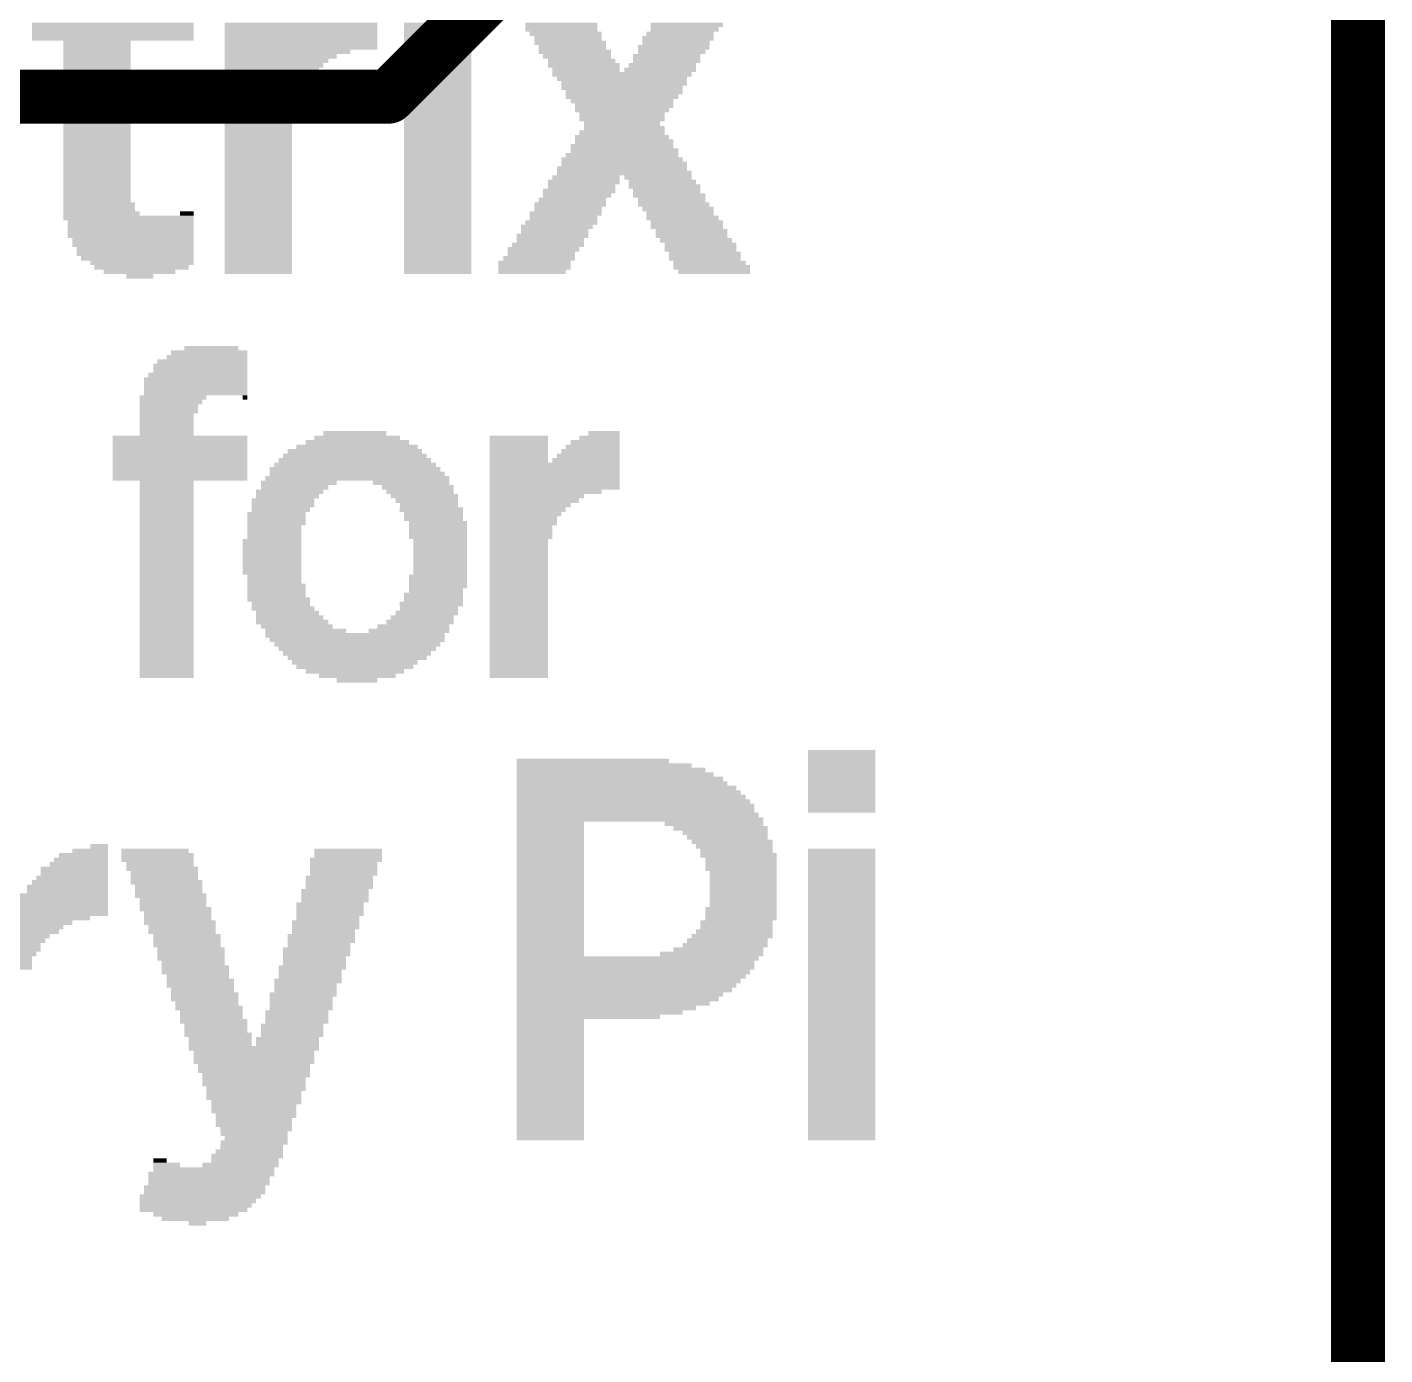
# Model space of a CAD drawing. Extents: x -1.3 to 65.2, y -0.1 to 30.9.
# Drawn here: x 58.75 to 65.15, y 9.94 to 16.2 of the extents above; entities that cross this region are included whole.
import ezdxf

# ---------------------------------------------------------------- set-up
doc = ezdxf.new("R2010")
doc.units = 0
for name, color, linetype in [('1', 12, 'CONTINUOUS'), ('16', 132, 'CONTINUOUS'), ('20', 40, 'CONTINUOUS'), ('200', 40, 'CONTINUOUS')]:
    doc.layers.add(name, color=color, linetype=linetype)

# ---------------------------------------------------------------- blocks, each defined once
blk = doc.blocks.new('RECT')
blk.add_solid([(-0.5, -0.5), (0.5, -0.5), (-0.5, 0.5), (0.5, 0.5)])

msp = doc.modelspace()

# ---------------------------------------------------------------- linework, layer by layer
at = {"layer": '1', "const_width": 0.254}
for points in [[(60.452, 15.875), (63.5, 18.923)], [(42.926, 15.875), (60.452, 15.875)]]:
    msp.add_lwpolyline(points, dxfattribs=at)
at = {"layer": '1', "const_width": 0.127}
for points in [[(60.4071, 15.9199, 1), (60.4969, 15.8301)], [(60.452, 15.8115, 1), (60.452, 15.9385)]]:
    msp.add_lwpolyline(points, format="xyb", dxfattribs=at)
at = {"layer": '16', "const_width": 0.254}
msp.add_lwpolyline([(65.024, 0), (65.024, 30.734)], dxfattribs=at)
at = {"layer": '20'}
msp.add_line((65, 3), (65, 27.6604), dxfattribs=at)

# ---------------------------------------------------------------- block references
at = {"layer": '200'}
for p, xscale, yscale in [((59.1515, 16.2137), 0.762, 0.0211), ((59.1515, 16.1925), 0.762, 0.0213), ((60.0393, 16.2137), 0.7188, 0.0211), ((60.0393, 16.1925), 0.7188, 0.0213), ((60.6844, 16.2137), 0.3175, 0.0211), ((60.6844, 16.1925), 0.3175, 0.0213), ((61.2673, 16.2137), 0.3404, 0.0211), ((61.2673, 16.1925), 0.3404, 0.0213), ((61.8592, 16.2137), 0.3404, 0.0211), ((61.849, 16.1925), 0.32, 0.0213), ((59.1515, 16.1713), 0.762, 0.0211), ((59.1515, 16.1502), 0.762, 0.0211), ((59.0766, 16.129), 0.3175, 0.0213), ((60.0393, 16.1713), 0.7188, 0.0211), ((60.0393, 16.1502), 0.7188, 0.0211), ((60.0393, 16.129), 0.7188, 0.0213), ((60.6844, 16.1713), 0.3175, 0.0211), ((60.6844, 16.1502), 0.3175, 0.0211), ((60.6844, 16.129), 0.3175, 0.0213), ((61.2877, 16.1713), 0.3404, 0.0211), ((61.2991, 16.1502), 0.3175, 0.0211), ((61.3093, 16.129), 0.3378, 0.0213), ((61.8173, 16.1502), 0.3378, 0.0211), ((61.8071, 16.129), 0.3175, 0.0213), ((61.8274, 16.1713), 0.3175, 0.0211), ((59.0766, 16.1078), 0.3175, 0.0211), ((59.0766, 16.0867), 0.3175, 0.0211), ((59.0766, 16.0655), 0.3175, 0.0213), ((60.0393, 16.1078), 0.7188, 0.0211), ((59.9758, 16.0867), 0.5918, 0.0211), ((59.944, 16.0655), 0.5283, 0.0213), ((60.6844, 16.1078), 0.3175, 0.0211), ((60.6844, 16.0867), 0.3175, 0.0211), ((60.6844, 16.0655), 0.3175, 0.0213), ((61.3308, 16.0867), 0.3404, 0.0211), ((61.3194, 16.1078), 0.3175, 0.0211), ((61.341, 16.0655), 0.32, 0.0213), ((61.7639, 16.0655), 0.3175, 0.0213), ((61.7969, 16.1078), 0.3378, 0.0211), ((61.7868, 16.0867), 0.3175, 0.0211), ((59.0766, 16.0443), 0.3175, 0.0211), ((59.0766, 16.0232), 0.3175, 0.0211), ((59.0766, 16.002), 0.3175, 0.0213), ((59.9237, 16.0443), 0.4877, 0.0211), ((59.9021, 16.002), 0.4445, 0.0213), ((59.9123, 16.0232), 0.4648, 0.0211), ((60.6844, 16.0443), 0.3175, 0.0211), ((60.6844, 16.0232), 0.3175, 0.0211), ((60.6844, 16.002), 0.3175, 0.0213), ((61.3626, 16.0443), 0.3175, 0.0211), ((61.3728, 16.0232), 0.3378, 0.0211), ((61.3829, 16.002), 0.3175, 0.0213), ((61.7334, 16.002), 0.3378, 0.0213), ((61.7436, 16.0232), 0.3175, 0.0211), ((61.7639, 16.0443), 0.3175, 0.0211), ((59.0766, 15.9808), 0.3175, 0.0211), ((59.0766, 15.9597), 0.3175, 0.0211), ((59.0766, 15.9385), 0.3175, 0.0213), ((59.8805, 15.9597), 0.4013, 0.0211), ((59.8703, 15.9385), 0.381, 0.0213), ((59.8907, 15.9808), 0.4216, 0.0211), ((60.6844, 15.9808), 0.3175, 0.0211), ((60.6844, 15.9597), 0.3175, 0.0211), ((60.6844, 15.9385), 0.3175, 0.0213), ((61.5531, 15.9808), 0.6579, 0.0211), ((61.5531, 15.9597), 0.6121, 0.0211), ((61.5633, 15.9385), 0.5918, 0.0213), ((59.0766, 15.9173), 0.3175, 0.0211), ((59.0766, 15.8962), 0.3175, 0.0211), ((59.0766, 15.875), 0.3175, 0.0213), ((59.8703, 15.9173), 0.381, 0.0211), ((59.8602, 15.8962), 0.3607, 0.0211), ((59.8602, 15.875), 0.3607, 0.0213), ((60.6844, 15.9173), 0.3175, 0.0211), ((60.6844, 15.8962), 0.3175, 0.0211), ((60.6844, 15.875), 0.3175, 0.0213), ((61.5531, 15.9173), 0.5715, 0.0211), ((61.5531, 15.875), 0.5309, 0.0213), ((61.5633, 15.8962), 0.5512, 0.0211), ((59.0766, 15.8538), 0.3175, 0.0211), ((59.0766, 15.8327), 0.3175, 0.0211), ((59.0766, 15.8115), 0.3175, 0.0213), ((59.8488, 15.8538), 0.3378, 0.0211), ((59.8488, 15.8327), 0.3378, 0.0211), ((59.8488, 15.8115), 0.3378, 0.0213), ((60.6844, 15.8538), 0.3175, 0.0211), ((60.6844, 15.8327), 0.3175, 0.0211), ((60.6844, 15.8115), 0.3175, 0.0213), ((61.5531, 15.8538), 0.4851, 0.0211), ((61.5531, 15.8115), 0.4445, 0.0213), ((61.5633, 15.8327), 0.4648, 0.0211), ((59.0766, 15.7903), 0.3175, 0.0211), ((59.0766, 15.7692), 0.3175, 0.0211), ((59.0766, 15.748), 0.3175, 0.0213), ((59.8488, 15.7903), 0.3378, 0.0211), ((59.8386, 15.7692), 0.3175, 0.0211), ((59.8386, 15.748), 0.3175, 0.0213), ((60.6844, 15.7903), 0.3175, 0.0211), ((60.6844, 15.7692), 0.3175, 0.0211), ((60.6844, 15.748), 0.3175, 0.0213), ((61.5531, 15.7903), 0.4039, 0.0211), ((61.5531, 15.7692), 0.4039, 0.0211), ((61.5531, 15.748), 0.3581, 0.0213), ((59.0766, 15.7268), 0.3175, 0.0211), ((59.0766, 15.7057), 0.3175, 0.0211), ((59.0766, 15.6845), 0.3175, 0.0213), ((59.8386, 15.7268), 0.3175, 0.0211), ((59.8386, 15.7057), 0.3175, 0.0211), ((59.8386, 15.6845), 0.3175, 0.0213), ((60.6844, 15.7268), 0.3175, 0.0211), ((60.6844, 15.7057), 0.3175, 0.0211), ((60.6844, 15.6845), 0.3175, 0.0213), ((61.5531, 15.6845), 0.4445, 0.0213), ((61.5531, 15.7057), 0.4039, 0.0211), ((61.5645, 15.7268), 0.381, 0.0211), ((59.0766, 15.6633), 0.3175, 0.0211), ((59.0766, 15.6422), 0.3175, 0.0211), ((59.0766, 15.621), 0.3175, 0.0213), ((59.8386, 15.6633), 0.3175, 0.0211), ((59.8386, 15.6422), 0.3175, 0.0211), ((59.8386, 15.621), 0.3175, 0.0213), ((60.6844, 15.6633), 0.3175, 0.0211), ((60.6844, 15.6422), 0.3175, 0.0211), ((60.6844, 15.621), 0.3175, 0.0213), ((61.5531, 15.6422), 0.4851, 0.0211), ((61.5645, 15.621), 0.508, 0.0213), ((61.5633, 15.6633), 0.4648, 0.0211), ((59.0766, 15.5998), 0.3175, 0.0211), ((59.0766, 15.5787), 0.3175, 0.0211), ((59.0766, 15.5575), 0.3175, 0.0213), ((59.8386, 15.5998), 0.3175, 0.0211), ((59.8386, 15.5787), 0.3175, 0.0211), ((59.8386, 15.5575), 0.3175, 0.0213), ((60.6844, 15.5998), 0.3175, 0.0211), ((60.6844, 15.5787), 0.3175, 0.0211), ((60.6844, 15.5575), 0.3175, 0.0213), ((61.5531, 15.5787), 0.5715, 0.0211), ((61.5633, 15.5575), 0.5918, 0.0213), ((61.5531, 15.5998), 0.5309, 0.0211), ((59.0766, 15.5363), 0.3175, 0.0211), ((59.0766, 15.5152), 0.3175, 0.0211), ((59.0766, 15.494), 0.3175, 0.0213), ((59.8386, 15.5363), 0.3175, 0.0211), ((59.8386, 15.5152), 0.3175, 0.0211), ((59.8386, 15.494), 0.3175, 0.0213), ((60.6844, 15.5363), 0.3175, 0.0211), ((60.6844, 15.5152), 0.3175, 0.0211), ((60.6844, 15.494), 0.3175, 0.0213), ((61.3829, 15.494), 0.3175, 0.0213), ((61.5645, 15.5152), 0.635, 0.0211), ((61.5531, 15.5363), 0.6121, 0.0211), ((61.7233, 15.494), 0.3175, 0.0213), ((59.0766, 15.4728), 0.3175, 0.0211), ((59.0766, 15.4517), 0.3175, 0.0211), ((59.0766, 15.4305), 0.3175, 0.0213), ((59.8386, 15.4728), 0.3175, 0.0211), ((59.8386, 15.4517), 0.3175, 0.0211), ((59.8386, 15.4305), 0.3175, 0.0213), ((60.6844, 15.4728), 0.3175, 0.0211), ((60.6844, 15.4517), 0.3175, 0.0211), ((60.6844, 15.4305), 0.3175, 0.0213), ((61.3512, 15.4305), 0.3404, 0.0213), ((61.3728, 15.4728), 0.3378, 0.0211), ((61.3626, 15.4517), 0.3175, 0.0211), ((61.7436, 15.4728), 0.3175, 0.0211), ((61.7538, 15.4517), 0.3378, 0.0211), ((61.7639, 15.4305), 0.3175, 0.0213), ((59.0766, 15.4093), 0.3175, 0.0211), ((59.0766, 15.3882), 0.3175, 0.0211), ((59.0868, 15.367), 0.3378, 0.0213), ((59.8386, 15.4093), 0.3175, 0.0211), ((59.8386, 15.3882), 0.3175, 0.0211), ((59.8386, 15.367), 0.3175, 0.0213), ((60.6844, 15.4093), 0.3175, 0.0211), ((60.6844, 15.3882), 0.3175, 0.0211), ((60.6844, 15.367), 0.3175, 0.0213), ((61.3093, 15.367), 0.3378, 0.0213), ((61.3194, 15.3882), 0.3175, 0.0211), ((61.341, 15.4093), 0.32, 0.0211), ((61.7753, 15.4093), 0.3404, 0.0211), ((61.7969, 15.367), 0.3378, 0.0213), ((61.7868, 15.3882), 0.3175, 0.0211), ((59.0868, 15.3458), 0.3378, 0.0211), ((59.0982, 15.3247), 0.3607, 0.0211), ((59.2252, 15.3035), 0.6147, 0.0213), ((59.5008, 15.3247), 0.0635, 0.0211), ((59.8386, 15.3458), 0.3175, 0.0211), ((59.8386, 15.3247), 0.3175, 0.0211), ((59.8386, 15.3035), 0.3175, 0.0213), ((60.6844, 15.3458), 0.3175, 0.0211), ((60.6844, 15.3247), 0.3175, 0.0211), ((60.6844, 15.3035), 0.3175, 0.0213), ((61.2877, 15.3247), 0.3404, 0.0211), ((61.2775, 15.3035), 0.32, 0.0213), ((61.2991, 15.3458), 0.3175, 0.0211), ((61.8173, 15.3458), 0.3378, 0.0211), ((61.8274, 15.3247), 0.3175, 0.0211), ((61.8388, 15.3035), 0.3404, 0.0213), ((59.2353, 15.2823), 0.5944, 0.0211), ((59.2353, 15.2612), 0.5944, 0.0211), ((59.2353, 15.24), 0.5944, 0.0213), ((59.8386, 15.2823), 0.3175, 0.0211), ((59.8386, 15.2612), 0.3175, 0.0211), ((59.8386, 15.24), 0.3175, 0.0213), ((60.6844, 15.2823), 0.3175, 0.0211), ((60.6844, 15.2612), 0.3175, 0.0211), ((60.6844, 15.24), 0.3175, 0.0213), ((61.2458, 15.2612), 0.3378, 0.0211), ((61.2356, 15.24), 0.3175, 0.0213), ((61.2673, 15.2823), 0.3404, 0.0211), ((61.8592, 15.2823), 0.3404, 0.0211), ((61.8592, 15.2612), 0.3404, 0.0211), ((61.8808, 15.24), 0.3378, 0.0213), ((59.2353, 15.2188), 0.5944, 0.0211), ((59.2468, 15.1977), 0.5715, 0.0211), ((59.2468, 15.1765), 0.5715, 0.0213), ((59.8386, 15.2188), 0.3175, 0.0211), ((59.8386, 15.1977), 0.3175, 0.0211), ((59.8386, 15.1765), 0.3175, 0.0213), ((60.6844, 15.2188), 0.3175, 0.0211), ((60.6844, 15.1977), 0.3175, 0.0211), ((60.6844, 15.1765), 0.3175, 0.0213), ((61.2038, 15.1765), 0.3404, 0.0213), ((61.2254, 15.2188), 0.3378, 0.0211), ((61.2153, 15.1977), 0.3175, 0.0211), ((61.8808, 15.2188), 0.3378, 0.0211), ((61.9023, 15.1977), 0.3404, 0.0211), ((61.9239, 15.1765), 0.3378, 0.0213), ((59.2569, 15.1553), 0.5512, 0.0211), ((59.2569, 15.1342), 0.5512, 0.0211), ((59.2671, 15.113), 0.5309, 0.0213), ((59.8386, 15.1553), 0.3175, 0.0211), ((59.8386, 15.1342), 0.3175, 0.0211), ((59.8386, 15.113), 0.3175, 0.0213), ((60.6844, 15.1553), 0.3175, 0.0211), ((60.6844, 15.1342), 0.3175, 0.0211), ((60.6844, 15.113), 0.3175, 0.0213), ((61.1619, 15.113), 0.3378, 0.0213), ((61.1823, 15.1553), 0.3378, 0.0211), ((61.1721, 15.1342), 0.3175, 0.0211), ((61.9239, 15.1553), 0.3378, 0.0211), ((61.9443, 15.1342), 0.3378, 0.0211), ((61.9443, 15.113), 0.3378, 0.0213), ((59.2887, 15.0918), 0.4877, 0.0211), ((59.2874, 15.0707), 0.4445, 0.0211), ((59.2773, 15.0495), 0.3378, 0.0213), ((59.8386, 15.0918), 0.3175, 0.0211), ((59.8386, 15.0707), 0.3175, 0.0211), ((59.8386, 15.0495), 0.3175, 0.0213), ((60.6844, 15.0918), 0.3175, 0.0211), ((60.6844, 15.0707), 0.3175, 0.0211), ((60.6844, 15.0495), 0.3175, 0.0213), ((61.1403, 15.0918), 0.3404, 0.0211), ((61.1403, 15.0707), 0.3404, 0.0211), ((61.1289, 15.0495), 0.3175, 0.0213), ((61.9658, 15.0918), 0.3404, 0.0211), ((61.976, 15.0707), 0.3607, 0.0211), ((61.9874, 15.0495), 0.3378, 0.0213), ((59.2785, 15.0283), 0.127, 0.0211), ((59.6062, 14.6685), 0.3607, 0.0213), ((59.6163, 14.6897), 0.254, 0.0211), ((59.5643, 14.605), 0.4445, 0.0213), ((59.5744, 14.6262), 0.4242, 0.0211), ((59.596, 14.6473), 0.381, 0.0211), ((59.5427, 14.5415), 0.4877, 0.0213), ((59.5528, 14.5627), 0.4674, 0.0211), ((59.5643, 14.5838), 0.4445, 0.0211), ((59.5427, 14.5203), 0.4877, 0.0211), ((59.5427, 14.4992), 0.4877, 0.0211), ((59.5427, 14.478), 0.4877, 0.0213), ((59.436, 14.4568), 0.315, 0.0211), ((59.4258, 14.4357), 0.2946, 0.0211), ((59.4157, 14.4145), 0.2743, 0.0213), ((59.7751, 14.4568), 0.0229, 0.0211), ((59.4055, 14.3722), 0.254, 0.0211), ((59.4055, 14.351), 0.254, 0.0213), ((59.4157, 14.3933), 0.2743, 0.0211), ((59.4055, 14.3298), 0.254, 0.0211), ((59.4055, 14.3087), 0.254, 0.0211), ((59.4055, 14.2875), 0.254, 0.0213), ((60.2933, 14.2875), 0.2972, 0.0213), ((61.468, 14.2875), 0.1473, 0.0213), ((59.469, 14.2663), 0.635, 0.0211), ((59.469, 14.2452), 0.635, 0.0211), ((59.469, 14.224), 0.635, 0.0213), ((60.3034, 14.224), 0.5715, 0.0213), ((60.3047, 14.2452), 0.4877, 0.0211), ((60.3034, 14.2663), 0.4039, 0.0211), ((61.0667, 14.2663), 0.2743, 0.0211), ((61.0667, 14.2452), 0.2743, 0.0211), ((61.0667, 14.224), 0.2743, 0.0213), ((61.4147, 14.224), 0.254, 0.0213), ((61.4261, 14.2452), 0.2311, 0.0211), ((61.4464, 14.2663), 0.1905, 0.0211), ((59.469, 14.2028), 0.635, 0.0211), ((59.469, 14.1817), 0.635, 0.0211), ((59.469, 14.1605), 0.635, 0.0213), ((60.2933, 14.1605), 0.7188, 0.0213), ((60.2933, 14.1817), 0.6782, 0.0211), ((60.2933, 14.2028), 0.6325, 0.0211), ((61.0667, 14.2028), 0.2743, 0.0211), ((61.0667, 14.1817), 0.2743, 0.0211), ((61.0667, 14.1605), 0.2743, 0.0213), ((61.3829, 14.1605), 0.3175, 0.0213), ((61.3943, 14.1817), 0.2946, 0.0211), ((61.4045, 14.2028), 0.2743, 0.0211), ((59.469, 14.1393), 0.635, 0.0211), ((59.469, 14.1182), 0.635, 0.0211), ((59.469, 14.097), 0.635, 0.0213), ((60.2933, 14.1182), 0.8052, 0.0211), ((60.3034, 14.097), 0.8255, 0.0213), ((60.2945, 14.1393), 0.762, 0.0211), ((61.2356, 14.1393), 0.6121, 0.0211), ((61.2356, 14.1182), 0.6121, 0.0211), ((61.2356, 14.097), 0.6121, 0.0213), ((59.469, 14.0758), 0.635, 0.0211), ((59.4055, 14.0547), 0.254, 0.0211), ((59.4055, 14.0335), 0.254, 0.0213), ((60.0291, 14.0547), 0.3581, 0.0211), ((60.0088, 14.0335), 0.3175, 0.0213), ((60.3047, 14.0758), 0.8687, 0.0211), ((60.5587, 14.0547), 0.3607, 0.0211), ((60.5904, 14.0335), 0.3378, 0.0213), ((61.2356, 14.0758), 0.6121, 0.0211), ((61.2356, 14.0547), 0.6121, 0.0211), ((61.2356, 14.0335), 0.6121, 0.0213), ((59.4055, 14.0123), 0.254, 0.0211), ((59.4055, 13.9912), 0.254, 0.0211), ((59.4055, 13.97), 0.254, 0.0213), ((59.4055, 13.9488), 0.254, 0.0211), ((59.9542, 13.97), 0.2946, 0.0213), ((59.9542, 13.9488), 0.2946, 0.0211), ((59.9859, 14.0123), 0.3175, 0.0211), ((59.9758, 13.9912), 0.2972, 0.0211), ((60.6006, 14.0123), 0.3175, 0.0211), ((60.6209, 13.9912), 0.3175, 0.0211), ((60.6323, 13.97), 0.2946, 0.0213), ((60.6425, 13.9488), 0.2743, 0.0211), ((61.1937, 14.0123), 0.5283, 0.0211), ((61.1518, 13.9912), 0.4445, 0.0211), ((61.1403, 13.97), 0.4216, 0.0213), ((61.12, 13.9488), 0.381, 0.0211), ((59.4055, 13.9277), 0.254, 0.0211), ((59.4055, 13.9065), 0.254, 0.0213), ((59.4055, 13.8853), 0.254, 0.0211), ((59.9237, 13.9065), 0.2743, 0.0213), ((59.9237, 13.8853), 0.2743, 0.0211), ((59.944, 13.9277), 0.2743, 0.0211), ((60.6539, 13.9277), 0.2972, 0.0211), ((60.6641, 13.9065), 0.2769, 0.0213), ((60.6641, 13.8853), 0.2769, 0.0211), ((61.0984, 13.9065), 0.3378, 0.0213), ((61.0883, 13.8853), 0.3175, 0.0211), ((61.1086, 13.9277), 0.3581, 0.0211), ((59.4055, 13.8642), 0.254, 0.0211), ((59.4055, 13.843), 0.254, 0.0213), ((59.4055, 13.8218), 0.254, 0.0211), ((59.9237, 13.8642), 0.2743, 0.0211), ((59.9135, 13.843), 0.254, 0.0213), ((59.9135, 13.8218), 0.254, 0.0211), ((60.6857, 13.8642), 0.2743, 0.0211), ((60.6857, 13.843), 0.2743, 0.0213), ((60.6857, 13.8218), 0.2743, 0.0211), ((61.0883, 13.8642), 0.3175, 0.0211), ((61.0768, 13.843), 0.2946, 0.0213), ((61.0768, 13.8218), 0.2946, 0.0211), ((59.4055, 13.8007), 0.254, 0.0211), ((59.4055, 13.7795), 0.254, 0.0213), ((59.4055, 13.7583), 0.254, 0.0211), ((59.9021, 13.7795), 0.2769, 0.0213), ((59.9021, 13.7583), 0.2769, 0.0211), ((59.9135, 13.8007), 0.254, 0.0211), ((60.6857, 13.8007), 0.2743, 0.0211), ((60.6958, 13.7795), 0.254, 0.0213), ((60.6958, 13.7583), 0.254, 0.0211), ((61.0768, 13.8007), 0.2946, 0.0211), ((61.0667, 13.7795), 0.2743, 0.0213), ((61.0667, 13.7583), 0.2743, 0.0211), ((59.4055, 13.7372), 0.254, 0.0211), ((59.4055, 13.716), 0.254, 0.0213), ((59.4055, 13.6948), 0.254, 0.0211), ((59.9021, 13.7372), 0.2769, 0.0211), ((59.9021, 13.716), 0.2769, 0.0213), ((59.9021, 13.6948), 0.2769, 0.0211), ((60.6958, 13.7372), 0.254, 0.0211), ((60.6958, 13.716), 0.254, 0.0213), ((60.6958, 13.6948), 0.254, 0.0211), ((61.0667, 13.7372), 0.2743, 0.0211), ((61.0667, 13.716), 0.2743, 0.0213), ((61.0667, 13.6948), 0.2743, 0.0211), ((59.4055, 13.6737), 0.254, 0.0211), ((59.4055, 13.6525), 0.254, 0.0213), ((59.4055, 13.6313), 0.254, 0.0211), ((59.9021, 13.6737), 0.2769, 0.0211), ((59.9021, 13.6525), 0.2769, 0.0213), ((59.9021, 13.6313), 0.2769, 0.0211), ((60.6958, 13.6737), 0.254, 0.0211), ((60.6958, 13.6525), 0.254, 0.0213), ((60.6958, 13.6313), 0.254, 0.0211), ((61.0667, 13.6737), 0.2743, 0.0211), ((61.0667, 13.6525), 0.2743, 0.0213), ((61.0667, 13.6313), 0.2743, 0.0211), ((59.4055, 13.6102), 0.254, 0.0211), ((59.4055, 13.589), 0.254, 0.0213), ((59.4055, 13.5678), 0.254, 0.0211), ((59.9135, 13.6102), 0.254, 0.0211), ((59.9135, 13.589), 0.254, 0.0213), ((59.9237, 13.5678), 0.2743, 0.0211), ((60.6857, 13.6102), 0.2743, 0.0211), ((60.6857, 13.589), 0.2743, 0.0213), ((60.6857, 13.5678), 0.2743, 0.0211), ((61.0667, 13.6102), 0.2743, 0.0211), ((61.0667, 13.589), 0.2743, 0.0213), ((61.0667, 13.5678), 0.2743, 0.0211), ((59.4055, 13.5467), 0.254, 0.0211), ((59.4055, 13.5255), 0.254, 0.0213), ((59.4055, 13.5043), 0.254, 0.0211), ((59.9237, 13.5467), 0.2743, 0.0211), ((59.9237, 13.5255), 0.2743, 0.0213), ((59.9338, 13.5043), 0.2946, 0.0211), ((60.6641, 13.5255), 0.2769, 0.0213), ((60.6641, 13.5043), 0.2769, 0.0211), ((60.6755, 13.5467), 0.254, 0.0211), ((61.0667, 13.5467), 0.2743, 0.0211), ((61.0667, 13.5255), 0.2743, 0.0213), ((61.0667, 13.5043), 0.2743, 0.0211), ((59.4055, 13.4832), 0.254, 0.0211), ((59.4055, 13.462), 0.254, 0.0213), ((59.4055, 13.4408), 0.254, 0.0211), ((59.944, 13.4832), 0.2743, 0.0211), ((59.9542, 13.462), 0.2946, 0.0213), ((59.9758, 13.4408), 0.2972, 0.0211), ((60.6323, 13.4408), 0.2946, 0.0211), ((60.6539, 13.4832), 0.2972, 0.0211), ((60.6425, 13.462), 0.2743, 0.0213), ((61.0667, 13.4832), 0.2743, 0.0211), ((61.0667, 13.462), 0.2743, 0.0213), ((61.0667, 13.4408), 0.2743, 0.0211), ((59.4055, 13.4197), 0.254, 0.0211), ((59.4055, 13.3985), 0.254, 0.0213), ((59.4055, 13.3773), 0.254, 0.0211), ((59.9973, 13.3985), 0.3404, 0.0213), ((59.9859, 13.4197), 0.3175, 0.0211), ((60.0189, 13.3773), 0.3378, 0.0211), ((60.5688, 13.3773), 0.3404, 0.0211), ((60.6006, 13.3985), 0.3175, 0.0213), ((60.6108, 13.4197), 0.2972, 0.0211), ((61.0667, 13.4197), 0.2743, 0.0211), ((61.0667, 13.3985), 0.2743, 0.0213), ((61.0667, 13.3773), 0.2743, 0.0211), ((59.4055, 13.3562), 0.254, 0.0211), ((59.4055, 13.335), 0.254, 0.0213), ((59.4055, 13.3138), 0.254, 0.0211), ((60.0608, 13.3562), 0.381, 0.0211), ((60.2933, 13.335), 0.8458, 0.0213), ((60.3034, 13.3138), 0.8255, 0.0211), ((60.5485, 13.3562), 0.381, 0.0211), ((61.0667, 13.3562), 0.2743, 0.0211), ((61.0667, 13.335), 0.2743, 0.0213), ((61.0667, 13.3138), 0.2743, 0.0211), ((59.4055, 13.2927), 0.254, 0.0211), ((59.4055, 13.2715), 0.254, 0.0213), ((59.4055, 13.2503), 0.254, 0.0211), ((60.3047, 13.2927), 0.7823, 0.0211), ((60.3047, 13.2715), 0.7417, 0.0213), ((60.3034, 13.2503), 0.6985, 0.0211), ((61.0667, 13.2927), 0.2743, 0.0211), ((61.0667, 13.2715), 0.2743, 0.0213), ((61.0667, 13.2503), 0.2743, 0.0211), ((59.4055, 13.2292), 0.254, 0.0211), ((59.4055, 13.208), 0.254, 0.0213), ((59.4055, 13.1868), 0.254, 0.0211), ((60.3047, 13.2292), 0.6553, 0.0211), ((60.2933, 13.208), 0.5918, 0.0213), ((60.2933, 13.1868), 0.5512, 0.0211), ((61.0667, 13.2292), 0.2743, 0.0211), ((61.0667, 13.208), 0.2743, 0.0213), ((61.0667, 13.1868), 0.2743, 0.0211), ((59.4055, 13.1657), 0.254, 0.0211), ((59.4055, 13.1445), 0.254, 0.0213), ((60.2933, 13.1657), 0.4648, 0.0211), ((60.3047, 13.1445), 0.3607, 0.0213), ((60.3034, 13.1233), 0.1905, 0.0211), ((61.0667, 13.1657), 0.2743, 0.0211), ((61.0667, 13.1445), 0.2743, 0.0213), ((61.4159, 12.7423), 0.7188, 0.0211), ((62.5894, 12.7847), 0.3175, 0.0211), ((62.5894, 12.7635), 0.3175, 0.0213), ((62.5894, 12.7423), 0.3175, 0.0211), ((61.4693, 12.7212), 0.8255, 0.0211), ((61.501, 12.7), 0.889, 0.0213), ((61.5213, 12.6788), 0.9296, 0.0211), ((62.5894, 12.7212), 0.3175, 0.0211), ((62.5894, 12.7), 0.3175, 0.0213), ((62.5894, 12.6788), 0.3175, 0.0211), ((61.5429, 12.6577), 0.9728, 0.0211), ((61.5531, 12.6365), 0.9931, 0.0213), ((61.5747, 12.6153), 1.0363, 0.0211), ((62.5894, 12.6577), 0.3175, 0.0211), ((62.5894, 12.6365), 0.3175, 0.0213), ((62.5894, 12.6153), 0.3175, 0.0211), ((61.5848, 12.5942), 1.0566, 0.0211), ((61.6064, 12.5518), 1.0998, 0.0211), ((61.5963, 12.573), 1.0795, 0.0213), ((62.5894, 12.5942), 0.3175, 0.0211), ((62.5894, 12.573), 0.3175, 0.0213), ((62.5894, 12.5518), 0.3175, 0.0211), ((61.6166, 12.5307), 1.1201, 0.0211), ((61.6166, 12.5095), 1.1201, 0.0213), ((61.6268, 12.4883), 1.1405, 0.0211), ((62.5894, 12.5307), 0.3175, 0.0211), ((62.5894, 12.5095), 0.3175, 0.0213), ((61.6382, 12.4672), 1.1633, 0.0211), ((61.2153, 12.446), 0.3175, 0.0213), ((61.2153, 12.4248), 0.3175, 0.0211), ((61.9874, 12.446), 0.4648, 0.0213), ((62.0179, 12.4248), 0.4445, 0.0211), ((61.2153, 12.4037), 0.3175, 0.0211), ((61.2153, 12.3825), 0.3175, 0.0213), ((61.2153, 12.3613), 0.3175, 0.0211), ((62.0395, 12.4037), 0.4013, 0.0211), ((62.0497, 12.3825), 0.381, 0.0213), ((62.0725, 12.3613), 0.381, 0.0211), ((59.0131, 12.2978), 0.2311, 0.0211), ((59.0448, 12.319), 0.1676, 0.0213), ((59.0868, 12.3402), 0.0838, 0.0211), ((59.3623, 12.2978), 0.3404, 0.0211), ((59.3509, 12.319), 0.3175, 0.0213), ((60.2615, 12.319), 0.32, 0.0213), ((60.2615, 12.2978), 0.32, 0.0211), ((61.2153, 12.3402), 0.3175, 0.0211), ((61.2153, 12.319), 0.3175, 0.0213), ((61.2153, 12.2978), 0.3175, 0.0211), ((62.0827, 12.3402), 0.3607, 0.0211), ((62.0928, 12.319), 0.3404, 0.0213), ((62.103, 12.2978), 0.3607, 0.0211), ((62.5894, 12.319), 0.3175, 0.0213), ((62.5894, 12.2978), 0.3175, 0.0211), ((58.9699, 12.2343), 0.3175, 0.0211), ((58.9915, 12.2555), 0.2743, 0.0213), ((59.0017, 12.2767), 0.254, 0.0211), ((59.3623, 12.2767), 0.3404, 0.0211), ((59.3839, 12.2343), 0.3378, 0.0211), ((59.3738, 12.2555), 0.3175, 0.0213), ((60.2513, 12.2767), 0.3404, 0.0211), ((60.2399, 12.2555), 0.3175, 0.0213), ((60.2399, 12.2343), 0.3175, 0.0211), ((61.2153, 12.2767), 0.3175, 0.0211), ((61.2153, 12.2555), 0.3175, 0.0213), ((61.2153, 12.2343), 0.3175, 0.0211), ((62.1144, 12.2767), 0.3378, 0.0211), ((62.1144, 12.2555), 0.3378, 0.0213), ((62.1144, 12.2343), 0.3378, 0.0211), ((62.5894, 12.2767), 0.3175, 0.0211), ((62.5894, 12.2555), 0.3175, 0.0213), ((62.5894, 12.2343), 0.3175, 0.0211), ((58.9496, 12.1708), 0.3581, 0.0211), ((58.9597, 12.192), 0.3378, 0.0213), ((58.9699, 12.2132), 0.3175, 0.0211), ((59.3941, 12.2132), 0.3175, 0.0211), ((59.3941, 12.192), 0.3175, 0.0213), ((59.4043, 12.1708), 0.3378, 0.0211), ((60.2196, 12.192), 0.3175, 0.0213), ((60.2196, 12.1708), 0.3175, 0.0211), ((60.2399, 12.2132), 0.3175, 0.0211), ((61.2153, 12.2132), 0.3175, 0.0211), ((61.2153, 12.192), 0.3175, 0.0213), ((61.2153, 12.1708), 0.3175, 0.0211), ((62.1246, 12.2132), 0.3175, 0.0211), ((62.1246, 12.192), 0.3175, 0.0213), ((62.1246, 12.1708), 0.3175, 0.0211), ((62.5894, 12.2132), 0.3175, 0.0211), ((62.5894, 12.192), 0.3175, 0.0213), ((62.5894, 12.1708), 0.3175, 0.0211), ((58.7692, 12.1073), 0.7188, 0.0211), ((58.9382, 12.1497), 0.381, 0.0211), ((58.9382, 12.1285), 0.381, 0.0213), ((59.4144, 12.1497), 0.3175, 0.0211), ((59.4144, 12.1285), 0.3175, 0.0213), ((59.4246, 12.1073), 0.3378, 0.0211), ((60.1993, 12.1285), 0.3175, 0.0213), ((60.1993, 12.1073), 0.3175, 0.0211), ((60.2196, 12.1497), 0.3175, 0.0211), ((61.2153, 12.1497), 0.3175, 0.0211), ((61.2153, 12.1285), 0.3175, 0.0213), ((61.2153, 12.1073), 0.3175, 0.0211), ((62.1246, 12.1497), 0.3175, 0.0211), ((62.1246, 12.1285), 0.3175, 0.0213), ((62.1246, 12.1073), 0.3175, 0.0211), ((62.5894, 12.1497), 0.3175, 0.0211), ((62.5894, 12.1285), 0.3175, 0.0213), ((62.5894, 12.1073), 0.3175, 0.0211), ((58.7692, 12.0862), 0.7188, 0.0211), ((58.7692, 12.065), 0.7188, 0.0213), ((58.7692, 12.0438), 0.7188, 0.0211), ((59.436, 12.0862), 0.315, 0.0211), ((59.436, 12.065), 0.315, 0.0213), ((59.4474, 12.0438), 0.3378, 0.0211), ((60.1764, 12.065), 0.3175, 0.0213), ((60.1764, 12.0438), 0.3175, 0.0211), ((60.1993, 12.0862), 0.3175, 0.0211), ((61.2153, 12.0862), 0.3175, 0.0211), ((61.2153, 12.065), 0.3175, 0.0213), ((61.2153, 12.0438), 0.3175, 0.0211), ((62.1144, 12.0438), 0.3378, 0.0211), ((62.1246, 12.0862), 0.3175, 0.0211), ((62.1246, 12.065), 0.3175, 0.0213), ((62.5894, 12.0862), 0.3175, 0.0211), ((62.5894, 12.065), 0.3175, 0.0213), ((62.5894, 12.0438), 0.3175, 0.0211), ((58.7692, 12.0227), 0.7188, 0.0211), ((58.7273, 12.0015), 0.635, 0.0213), ((58.6854, 11.9803), 0.5512, 0.0211), ((59.4576, 12.0227), 0.3175, 0.0211), ((59.4576, 12.0015), 0.3175, 0.0213), ((59.4678, 11.9803), 0.3378, 0.0211), ((60.1561, 11.9803), 0.3175, 0.0211), ((60.1764, 12.0227), 0.3175, 0.0211), ((60.1663, 12.0015), 0.2972, 0.0213), ((61.2153, 12.0227), 0.3175, 0.0211), ((61.2153, 12.0015), 0.3175, 0.0213), ((61.2153, 11.9803), 0.3175, 0.0211), ((62.0928, 11.9803), 0.3404, 0.0211), ((62.1144, 12.0227), 0.3378, 0.0211), ((62.1144, 12.0015), 0.3378, 0.0213), ((62.5894, 12.0227), 0.3175, 0.0211), ((62.5894, 12.0015), 0.3175, 0.0213), ((62.5894, 11.9803), 0.3175, 0.0211), ((58.6638, 11.9592), 0.508, 0.0211), ((58.6537, 11.938), 0.4877, 0.0213), ((58.6321, 11.9168), 0.4445, 0.0211), ((59.4779, 11.9592), 0.3175, 0.0211), ((59.4779, 11.938), 0.3175, 0.0213), ((59.5008, 11.9168), 0.3175, 0.0211), ((60.1358, 11.9168), 0.3175, 0.0211), ((60.1459, 11.938), 0.2972, 0.0213), ((60.1561, 11.9592), 0.3175, 0.0211), ((61.2153, 11.9592), 0.3175, 0.0211), ((61.2153, 11.938), 0.3175, 0.0213), ((61.2153, 11.9168), 0.3175, 0.0211), ((62.0725, 11.9168), 0.381, 0.0211), ((62.0827, 11.938), 0.3607, 0.0213), ((62.0928, 11.9592), 0.3404, 0.0211), ((62.5894, 11.9592), 0.3175, 0.0211), ((62.5894, 11.938), 0.3175, 0.0213), ((62.5894, 11.9168), 0.3175, 0.0211), ((58.6219, 11.8957), 0.4242, 0.0211), ((58.6105, 11.8745), 0.4013, 0.0213), ((58.6105, 11.8533), 0.4013, 0.0211), ((59.5008, 11.8957), 0.3175, 0.0211), ((59.5008, 11.8745), 0.3175, 0.0213), ((59.5211, 11.8533), 0.3175, 0.0211), ((60.1129, 11.8533), 0.3175, 0.0211), ((60.1243, 11.8745), 0.2946, 0.0213), ((60.1358, 11.8957), 0.3175, 0.0211), ((61.2153, 11.8957), 0.3175, 0.0211), ((61.2153, 11.8745), 0.3175, 0.0213), ((61.2153, 11.8533), 0.3175, 0.0211), ((62.0078, 11.8533), 0.4242, 0.0211), ((62.0395, 11.8745), 0.4013, 0.0213), ((62.0497, 11.8957), 0.381, 0.0211), ((62.5894, 11.8957), 0.3175, 0.0211), ((62.5894, 11.8745), 0.3175, 0.0213), ((62.5894, 11.8533), 0.3175, 0.0211), ((58.6003, 11.8322), 0.381, 0.0211), ((58.5902, 11.811), 0.3607, 0.0213), ((58.5902, 11.7898), 0.3607, 0.0211), ((59.5211, 11.8322), 0.3175, 0.0211), ((59.5211, 11.811), 0.3175, 0.0213), ((59.5313, 11.7898), 0.2972, 0.0211), ((60.1129, 11.8322), 0.3175, 0.0211), ((60.1028, 11.811), 0.2972, 0.0213), ((60.1028, 11.7898), 0.2972, 0.0211), ((61.2153, 11.8322), 0.3175, 0.0211), ((61.6268, 11.811), 1.1405, 0.0213), ((61.6166, 11.7898), 1.1201, 0.0211), ((61.976, 11.8322), 0.4877, 0.0211), ((62.5894, 11.8322), 0.3175, 0.0211), ((62.5894, 11.811), 0.3175, 0.0213), ((62.5894, 11.7898), 0.3175, 0.0211), ((58.5902, 11.7687), 0.3607, 0.0211), ((59.5414, 11.7687), 0.3175, 0.0211), ((59.5414, 11.7475), 0.3175, 0.0213), ((59.5528, 11.7263), 0.2946, 0.0211), ((60.0926, 11.7687), 0.3175, 0.0211), ((60.0824, 11.7475), 0.2972, 0.0213), ((60.0824, 11.7263), 0.2972, 0.0211), ((61.6064, 11.7475), 1.0998, 0.0213), ((61.6166, 11.7687), 1.1201, 0.0211), ((61.5963, 11.7263), 1.0795, 0.0211), ((62.5894, 11.7687), 0.3175, 0.0211), ((62.5894, 11.7475), 0.3175, 0.0213), ((62.5894, 11.7263), 0.3175, 0.0211), ((59.5643, 11.7052), 0.3175, 0.0211), ((59.5643, 11.684), 0.3175, 0.0213), ((59.5744, 11.6628), 0.2972, 0.0211), ((60.0608, 11.684), 0.2946, 0.0213), ((60.0608, 11.6628), 0.2946, 0.0211), ((60.0723, 11.7052), 0.3175, 0.0211), ((61.5848, 11.7052), 1.0566, 0.0211), ((61.5645, 11.6628), 1.016, 0.0211), ((61.5747, 11.684), 1.0363, 0.0213), ((62.5894, 11.7052), 0.3175, 0.0211), ((62.5894, 11.684), 0.3175, 0.0213), ((62.5894, 11.6628), 0.3175, 0.0211), ((59.5846, 11.6417), 0.3175, 0.0211), ((59.5846, 11.6205), 0.3175, 0.0213), ((59.5948, 11.5993), 0.2972, 0.0211), ((60.0494, 11.6417), 0.3175, 0.0211), ((60.0393, 11.6205), 0.2972, 0.0213), ((60.0393, 11.5993), 0.2972, 0.0211), ((61.5429, 11.6417), 0.9728, 0.0211), ((61.5328, 11.6205), 0.9525, 0.0213), ((61.5112, 11.5993), 0.9093, 0.0211), ((62.5894, 11.6417), 0.3175, 0.0211), ((62.5894, 11.6205), 0.3175, 0.0213), ((62.5894, 11.5993), 0.3175, 0.0211), ((59.6049, 11.5782), 0.3175, 0.0211), ((59.6163, 11.557), 0.2946, 0.0213), ((59.6163, 11.5358), 0.2946, 0.0211), ((60.0189, 11.557), 0.2972, 0.0213), ((60.0189, 11.5358), 0.2972, 0.0211), ((60.0393, 11.5782), 0.2972, 0.0211), ((61.4794, 11.5782), 0.8458, 0.0211), ((61.4477, 11.557), 0.7823, 0.0213), ((61.3943, 11.5358), 0.6756, 0.0211), ((62.5894, 11.5782), 0.3175, 0.0211), ((62.5894, 11.557), 0.3175, 0.0213), ((62.5894, 11.5358), 0.3175, 0.0211), ((59.6278, 11.5147), 0.3175, 0.0211), ((59.6379, 11.4935), 0.2972, 0.0213), ((59.6379, 11.4723), 0.2972, 0.0211), ((59.9973, 11.4935), 0.2946, 0.0213), ((59.9973, 11.4723), 0.2946, 0.0211), ((60.0189, 11.5147), 0.2972, 0.0211), ((61.2153, 11.5147), 0.3175, 0.0211), ((61.2153, 11.4935), 0.3175, 0.0213), ((61.2153, 11.4723), 0.3175, 0.0211), ((62.5894, 11.5147), 0.3175, 0.0211), ((62.5894, 11.4935), 0.3175, 0.0213), ((62.5894, 11.4723), 0.3175, 0.0211), ((59.6481, 11.4512), 0.3175, 0.0211), ((59.6583, 11.43), 0.2972, 0.0213), ((59.6583, 11.4088), 0.2972, 0.0211), ((59.817, 11.3877), 0.6147, 0.0211), ((59.9758, 11.43), 0.2972, 0.0213), ((59.9758, 11.4088), 0.2972, 0.0211), ((59.9973, 11.4512), 0.2946, 0.0211), ((61.2153, 11.4512), 0.3175, 0.0211), ((61.2153, 11.43), 0.3175, 0.0213), ((61.2153, 11.4088), 0.3175, 0.0211), ((61.2153, 11.3877), 0.3175, 0.0211), ((62.5894, 11.4512), 0.3175, 0.0211), ((62.5894, 11.43), 0.3175, 0.0213), ((62.5894, 11.4088), 0.3175, 0.0211), ((62.5894, 11.3877), 0.3175, 0.0211), ((59.817, 11.3665), 0.569, 0.0213), ((59.817, 11.3453), 0.569, 0.0211), ((59.817, 11.3242), 0.569, 0.0211), ((61.2153, 11.3665), 0.3175, 0.0213), ((61.2153, 11.3453), 0.3175, 0.0211), ((61.2153, 11.3242), 0.3175, 0.0211), ((62.5894, 11.3665), 0.3175, 0.0213), ((62.5894, 11.3453), 0.3175, 0.0211), ((62.5894, 11.3242), 0.3175, 0.0211), ((59.817, 11.303), 0.5283, 0.0213), ((59.817, 11.2818), 0.5283, 0.0211), ((59.8272, 11.2607), 0.508, 0.0211), ((61.2153, 11.303), 0.3175, 0.0213), ((61.2153, 11.2818), 0.3175, 0.0211), ((61.2153, 11.2607), 0.3175, 0.0211), ((62.5894, 11.303), 0.3175, 0.0213), ((62.5894, 11.2818), 0.3175, 0.0211), ((62.5894, 11.2607), 0.3175, 0.0211), ((59.817, 11.2395), 0.4877, 0.0213), ((59.817, 11.2183), 0.4877, 0.0211), ((59.8272, 11.1972), 0.4674, 0.0211), ((61.2153, 11.2395), 0.3175, 0.0213), ((61.2153, 11.2183), 0.3175, 0.0211), ((61.2153, 11.1972), 0.3175, 0.0211), ((62.5894, 11.2395), 0.3175, 0.0213), ((62.5894, 11.2183), 0.3175, 0.0211), ((62.5894, 11.1972), 0.3175, 0.0211), ((59.817, 11.176), 0.447, 0.0213), ((59.817, 11.1548), 0.447, 0.0211), ((59.8284, 11.1337), 0.4242, 0.0211), ((61.2153, 11.176), 0.3175, 0.0213), ((61.2153, 11.1548), 0.3175, 0.0211), ((61.2153, 11.1337), 0.3175, 0.0211), ((62.5894, 11.176), 0.3175, 0.0213), ((62.5894, 11.1548), 0.3175, 0.0211), ((62.5894, 11.1337), 0.3175, 0.0211), ((59.817, 11.1125), 0.4013, 0.0213), ((59.817, 11.0913), 0.4013, 0.0211), ((59.8272, 11.0702), 0.381, 0.0211), ((61.2153, 11.1125), 0.3175, 0.0213), ((61.2153, 11.0913), 0.3175, 0.0211), ((61.2153, 11.0702), 0.3175, 0.0211), ((62.5894, 11.1125), 0.3175, 0.0213), ((62.5894, 11.0913), 0.3175, 0.0211), ((62.5894, 11.0702), 0.3175, 0.0211), ((59.817, 11.049), 0.3607, 0.0213), ((59.817, 11.0278), 0.3607, 0.0211), ((59.8284, 11.0067), 0.3378, 0.0211), ((61.2153, 11.049), 0.3175, 0.0213), ((61.2153, 11.0278), 0.3175, 0.0211), ((61.2153, 11.0067), 0.3175, 0.0211), ((62.5894, 11.049), 0.3175, 0.0213), ((62.5894, 11.0278), 0.3175, 0.0211), ((62.5894, 11.0067), 0.3175, 0.0211), ((59.8183, 10.9855), 0.3175, 0.0213), ((59.8183, 10.9432), 0.3175, 0.0211), ((59.8284, 10.9643), 0.2972, 0.0211), ((61.2153, 10.9855), 0.3175, 0.0213), ((61.2153, 10.9643), 0.3175, 0.0211), ((62.5894, 10.9855), 0.3175, 0.0213), ((62.5894, 10.9643), 0.3175, 0.0211), ((59.7853, 10.8797), 0.3378, 0.0211), ((59.7954, 10.9008), 0.3175, 0.0211), ((59.8068, 10.922), 0.2946, 0.0213), ((59.4055, 10.8373), 0.127, 0.0211), ((59.3738, 10.8585), 0.0635, 0.0213), ((59.6278, 10.8162), 0.5715, 0.0211), ((59.7535, 10.8373), 0.3607, 0.0211), ((59.7751, 10.8585), 0.3175, 0.0213), ((59.6163, 10.795), 0.5944, 0.0213), ((59.6049, 10.7738), 0.5715, 0.0211), ((59.6049, 10.7527), 0.5715, 0.0211), ((59.5643, 10.6892), 0.5715, 0.0211), ((59.5846, 10.7315), 0.5715, 0.0213), ((59.5846, 10.7103), 0.5715, 0.0211), ((59.5528, 10.668), 0.5486, 0.0213), ((59.5325, 10.6257), 0.508, 0.0211), ((59.5427, 10.6468), 0.5283, 0.0211), ((59.5427, 10.6045), 0.4013, 0.0213), ((59.5414, 10.5833), 0.3175, 0.0211), ((59.5516, 10.5622), 0.0838, 0.0211)]:
    msp.add_blockref('RECT', p, dxfattribs=dict(at, xscale=xscale, yscale=yscale))

doc.saveas('drawing.dxf')
